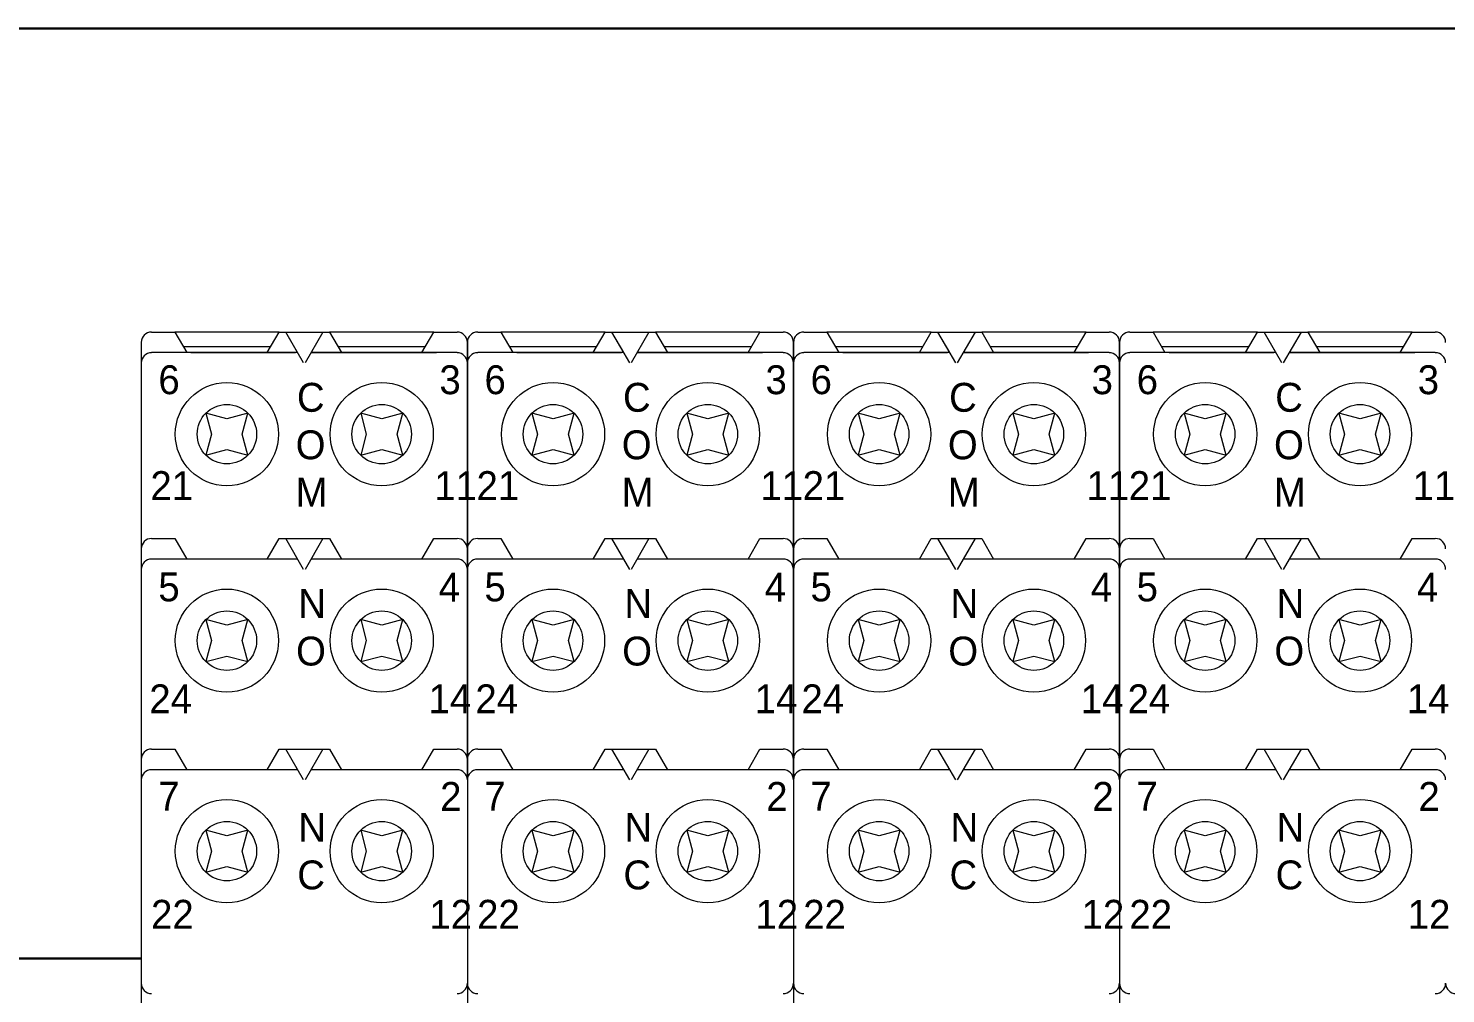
# Model space of a CAD drawing. Header units: millimetres. Extents: x -6000 to 26000, y -6000 to 26000.
# Drawn here: x 86.14 to 95.69, y -4588.18 to -4581.68 of the extents above; entities that cross this region are included whole.
import ezdxf

# ---------------------------------------------------------------- set-up
doc = ezdxf.new("R2010")
doc.units = ezdxf.units.MM
doc.header["$MEASUREMENT"] = 0
for name, color, linetype, lineweight in [('Чертеж и Рисунок_Ном._пера__1', 7, 'Continuous', 15), ('Чертеж и Рисунок_Ном._пера__21', 7, 'Continuous', 30), ('Чертеж и Рисунок_Ном._пера__7', 7, 'Continuous', 15)]:
    doc.layers.add(name, color=color, linetype=linetype, lineweight=lineweight)
doc.styles.add('СГЕНЕРИР_СТИЛЬ_3', font='')
doc.styles.get('СГЕНЕРИР_СТИЛЬ_3').set_extended_font_data('Arial')

msp = doc.modelspace()

# ---------------------------------------------------------------- linework, layer by layer
at = {"layer": 'Чертеж и Рисунок_Ном._пера__21', "color": 7, "linetype": 'Continuous', "lineweight": 30}
for p, q in [((155.3394, -4581.6772), (84.3984, -4581.6772)), ((85.094, -4587.945), (86.9023, -4587.945))]:
    msp.add_line(p, q, dxfattribs=at)
at = {"layer": 'Чертеж и Рисунок_Ном._пера__7', "color": 7, "linetype": 'Continuous', "lineweight": 15}
for p, q in [((86.9718, -4583.7233), (87.128, -4583.7233)), ((87.8311, -4583.7233), (87.128, -4583.7233)), ((87.128, -4583.7233), (87.2083, -4583.8624)), ((87.7508, -4583.8624), (87.8311, -4583.7233)), ((87.8311, -4583.7233), (87.876, -4583.7233)), ((87.854, -4583.7233), (88.1483, -4583.7233)), ((87.9563, -4583.8624), (87.876, -4583.7233)), ((87.9964, -4583.932), (87.876, -4583.7233)), ((87.876, -4583.7233), (88.1263, -4583.7233)), ((88.1263, -4583.7233), (88.0059, -4583.932)), ((88.1263, -4583.7233), (88.1712, -4583.7233)), ((88.8743, -4583.7233), (88.1712, -4583.7233)), ((88.1712, -4583.7233), (88.2515, -4583.8624)), ((88.794, -4583.8624), (88.8743, -4583.7233)), ((88.8743, -4583.7233), (89.0305, -4583.7233)), ((89.1696, -4583.7233), (89.3257, -4583.7233)), ((90.0288, -4583.7233), (89.3257, -4583.7233)), ((89.3257, -4583.7233), (89.4061, -4583.8624)), ((89.9485, -4583.8624), (90.0288, -4583.7233)), ((90.0288, -4583.7233), (90.0737, -4583.7233)), ((90.0518, -4583.7233), (90.3461, -4583.7233)), ((90.154, -4583.8624), (90.0737, -4583.7233)), ((90.1942, -4583.932), (90.0737, -4583.7233)), ((90.0737, -4583.7233), (90.3241, -4583.7233)), ((90.3241, -4583.7233), (90.2036, -4583.932)), ((90.3241, -4583.7233), (90.369, -4583.7233)), ((91.0721, -4583.7233), (90.369, -4583.7233)), ((90.369, -4583.7233), (90.4493, -4583.8624)), ((90.9918, -4583.8624), (91.0721, -4583.7233)), ((91.0721, -4583.7233), (91.2283, -4583.7233)), ((91.3674, -4583.7233), (91.5235, -4583.7233)), ((92.2266, -4583.7233), (91.5235, -4583.7233)), ((91.5235, -4583.7233), (91.6038, -4583.8624)), ((92.1463, -4583.8624), (92.2266, -4583.7233)), ((92.2266, -4583.7233), (92.2715, -4583.7233)), ((92.2496, -4583.7233), (92.5438, -4583.7233)), ((92.3518, -4583.8624), (92.2715, -4583.7233)), ((92.392, -4583.932), (92.2715, -4583.7233)), ((92.2715, -4583.7233), (92.5219, -4583.7233)), ((92.5219, -4583.7233), (92.4014, -4583.932)), ((92.5219, -4583.7233), (92.5668, -4583.7233)), ((93.2699, -4583.7233), (92.5668, -4583.7233)), ((92.5668, -4583.7233), (92.6471, -4583.8624)), ((93.1896, -4583.8624), (93.2699, -4583.7233)), ((93.2699, -4583.7233), (93.426, -4583.7233)), ((93.5651, -4583.7233), (93.7213, -4583.7233)), ((94.4244, -4583.7233), (93.7213, -4583.7233)), ((93.7213, -4583.7233), (93.8016, -4583.8624)), ((94.3441, -4583.8624), (94.4244, -4583.7233)), ((94.4244, -4583.7233), (94.4693, -4583.7233)), ((94.4474, -4583.7233), (94.7416, -4583.7233)), ((94.5496, -4583.8624), (94.4693, -4583.7233)), ((94.5898, -4583.932), (94.4693, -4583.7233)), ((94.4693, -4583.7233), (94.7197, -4583.7233)), ((94.7197, -4583.7233), (94.5992, -4583.932)), ((94.7197, -4583.7233), (94.7646, -4583.7233)), ((95.4677, -4583.7233), (94.7646, -4583.7233)), ((94.7646, -4583.7233), (94.8449, -4583.8624)), ((95.3874, -4583.8624), (95.4677, -4583.7233)), ((95.4677, -4583.7233), (95.6238, -4583.7233)), ((86.9023, -4583.7929), (86.9023, -4583.932)), ((87.1842, -4583.8207), (87.7749, -4583.8207)), ((88.2274, -4583.8207), (88.8181, -4583.8207)), ((89.1, -4583.932), (89.1, -4583.7929)), ((89.1, -4583.7929), (89.1, -4583.932)), ((89.382, -4583.8207), (89.9726, -4583.8207)), ((90.4252, -4583.8207), (91.0159, -4583.8207)), ((91.2978, -4583.932), (91.2978, -4583.7929)), ((91.2978, -4583.7929), (91.2978, -4583.932)), ((91.5797, -4583.8207), (92.1704, -4583.8207)), ((92.623, -4583.8207), (93.2137, -4583.8207)), ((93.4956, -4583.932), (93.4956, -4583.7929)), ((93.4956, -4583.7929), (93.4956, -4583.932)), ((93.7775, -4583.8207), (94.3682, -4583.8207)), ((94.8208, -4583.8207), (95.4114, -4583.8207)), ((86.9023, -4583.932), (86.9023, -4590.0174)), ((86.9023, -4583.932), (86.9023, -4585.1839)), ((87.9563, -4583.8624), (86.9718, -4583.8624)), ((87.2361, -4583.8624), (87.941, -4583.8624)), ((88.046, -4583.8624), (88.8914, -4583.8624)), ((89.0305, -4583.8624), (88.046, -4583.8624)), ((88.0612, -4583.8624), (88.8914, -4583.8624)), ((89.1, -4583.932), (89.1, -4590.0174)), ((89.1, -4585.1839), (89.1, -4583.932)), ((89.1, -4583.932), (89.1, -4590.0174)), ((89.1, -4583.932), (89.1, -4585.1839)), ((90.154, -4583.8624), (89.1696, -4583.8624)), ((89.4339, -4583.8624), (90.1388, -4583.8624)), ((90.2438, -4583.8624), (91.0892, -4583.8624)), ((91.2283, -4583.8624), (90.2438, -4583.8624)), ((90.259, -4583.8624), (91.0892, -4583.8624)), ((91.2978, -4583.932), (91.2978, -4590.0174)), ((91.2978, -4585.1839), (91.2978, -4583.932)), ((91.2978, -4583.932), (91.2978, -4590.0174)), ((91.2978, -4583.932), (91.2978, -4585.1839)), ((92.3518, -4583.8624), (91.3674, -4583.8624)), ((91.6317, -4583.8624), (92.3366, -4583.8624)), ((92.4416, -4583.8624), (93.2869, -4583.8624)), ((93.426, -4583.8624), (92.4416, -4583.8624)), ((92.4568, -4583.8624), (93.2869, -4583.8624)), ((93.4956, -4583.932), (93.4956, -4590.0174)), ((93.4956, -4585.1839), (93.4956, -4583.932)), ((93.4956, -4583.932), (93.4956, -4590.0174)), ((93.4956, -4583.932), (93.4956, -4585.1839)), ((94.5496, -4583.8624), (93.5651, -4583.8624)), ((93.8294, -4583.8624), (94.5344, -4583.8624)), ((94.6394, -4583.8624), (95.4847, -4583.8624)), ((95.6238, -4583.8624), (94.6394, -4583.8624)), ((94.6546, -4583.8624), (95.4847, -4583.8624)), ((87.3379, -4584.2702), (87.3758, -4584.4119)), ((87.4795, -4584.3082), (87.3379, -4584.2702)), ((87.6212, -4584.2702), (87.4795, -4584.3082)), ((87.5832, -4584.4119), (87.6212, -4584.2702)), ((88.5228, -4584.3082), (88.3811, -4584.2702)), ((88.3811, -4584.2702), (88.4191, -4584.4119)), ((88.6644, -4584.2702), (88.5228, -4584.3082)), ((88.6265, -4584.4119), (88.6644, -4584.2702)), ((89.5357, -4584.2702), (89.5736, -4584.4119)), ((89.6773, -4584.3082), (89.5357, -4584.2702)), ((89.8189, -4584.2702), (89.6773, -4584.3082)), ((89.781, -4584.4119), (89.8189, -4584.2702)), ((90.7205, -4584.3082), (90.5789, -4584.2702)), ((90.5789, -4584.2702), (90.6169, -4584.4119)), ((90.8622, -4584.2702), (90.7205, -4584.3082)), ((90.8242, -4584.4119), (90.8622, -4584.2702)), ((91.7334, -4584.2702), (91.7714, -4584.4119)), ((91.8751, -4584.3082), (91.7334, -4584.2702)), ((92.0167, -4584.2702), (91.8751, -4584.3082)), ((91.9788, -4584.4119), (92.0167, -4584.2702)), ((92.9183, -4584.3082), (92.7767, -4584.2702)), ((92.7767, -4584.2702), (92.8146, -4584.4119)), ((93.06, -4584.2702), (92.9183, -4584.3082)), ((93.022, -4584.4119), (93.06, -4584.2702)), ((93.9312, -4584.2702), (93.9692, -4584.4119)), ((94.0729, -4584.3082), (93.9312, -4584.2702)), ((94.2145, -4584.2702), (94.0729, -4584.3082)), ((94.1765, -4584.4119), (94.2145, -4584.2702)), ((95.1161, -4584.3082), (94.9745, -4584.2702)), ((94.9745, -4584.2702), (95.0124, -4584.4119)), ((95.2577, -4584.2702), (95.1161, -4584.3082)), ((95.2198, -4584.4119), (95.2577, -4584.2702)), ((87.3758, -4584.4119), (87.3379, -4584.5535)), ((87.6212, -4584.5535), (87.5832, -4584.4119)), ((88.4191, -4584.4119), (88.3811, -4584.5535)), ((88.6644, -4584.5535), (88.6265, -4584.4119)), ((89.5736, -4584.4119), (89.5357, -4584.5535)), ((89.8189, -4584.5535), (89.781, -4584.4119)), ((90.6169, -4584.4119), (90.5789, -4584.5535)), ((90.8622, -4584.5535), (90.8242, -4584.4119)), ((91.7714, -4584.4119), (91.7334, -4584.5535)), ((92.0167, -4584.5535), (91.9788, -4584.4119)), ((92.8146, -4584.4119), (92.7767, -4584.5535)), ((93.06, -4584.5535), (93.022, -4584.4119)), ((93.9692, -4584.4119), (93.9312, -4584.5535)), ((94.2145, -4584.5535), (94.1765, -4584.4119)), ((95.0124, -4584.4119), (94.9745, -4584.5535)), ((95.2577, -4584.5535), (95.2198, -4584.4119)), ((87.3379, -4584.5535), (87.4795, -4584.5156)), ((87.4795, -4584.5156), (87.6212, -4584.5535)), ((88.3811, -4584.5535), (88.5228, -4584.5156)), ((88.5228, -4584.5156), (88.6644, -4584.5535)), ((89.5357, -4584.5535), (89.6773, -4584.5156)), ((89.6773, -4584.5156), (89.8189, -4584.5535)), ((90.5789, -4584.5535), (90.7205, -4584.5156)), ((90.7205, -4584.5156), (90.8622, -4584.5535)), ((91.7334, -4584.5535), (91.8751, -4584.5156)), ((91.8751, -4584.5156), (92.0167, -4584.5535)), ((92.7767, -4584.5535), (92.9183, -4584.5156)), ((92.9183, -4584.5156), (93.06, -4584.5535)), ((93.9312, -4584.5535), (94.0729, -4584.5156)), ((94.0729, -4584.5156), (94.2145, -4584.5535)), ((94.9745, -4584.5535), (95.1161, -4584.5156)), ((95.1161, -4584.5156), (95.2577, -4584.5535)), ((86.9023, -4585.1839), (86.9023, -4585.323)), ((86.9718, -4585.1143), (87.128, -4585.1143)), ((87.128, -4585.1143), (87.2083, -4585.2534)), ((87.7508, -4585.2534), (87.8311, -4585.1143)), ((87.8311, -4585.1143), (87.876, -4585.1143)), ((87.9964, -4585.323), (87.876, -4585.1143)), ((87.876, -4585.1143), (88.1263, -4585.1143)), ((88.1263, -4585.1143), (88.0059, -4585.323)), ((88.1263, -4585.1143), (88.1712, -4585.1143)), ((88.1712, -4585.1143), (88.2515, -4585.2534)), ((88.794, -4585.2534), (88.8743, -4585.1143)), ((88.8743, -4585.1143), (89.0305, -4585.1143)), ((89.1, -4585.323), (89.1, -4585.1839)), ((89.1, -4585.1839), (89.1, -4585.323)), ((89.1696, -4585.1143), (89.3257, -4585.1143)), ((89.3257, -4585.1143), (89.4061, -4585.2534)), ((89.9485, -4585.2534), (90.0288, -4585.1143)), ((90.0288, -4585.1143), (90.0737, -4585.1143)), ((90.1942, -4585.323), (90.0737, -4585.1143)), ((90.0737, -4585.1143), (90.3241, -4585.1143)), ((90.3241, -4585.1143), (90.2036, -4585.323)), ((90.3241, -4585.1143), (90.369, -4585.1143)), ((90.369, -4585.1143), (90.4493, -4585.2534)), ((90.9918, -4585.2534), (91.0721, -4585.1143)), ((91.0721, -4585.1143), (91.2283, -4585.1143)), ((91.2978, -4585.323), (91.2978, -4585.1839)), ((91.2978, -4585.1839), (91.2978, -4585.323)), ((91.3674, -4585.1143), (91.5235, -4585.1143)), ((91.5235, -4585.1143), (91.6038, -4585.2534)), ((92.1463, -4585.2534), (92.2266, -4585.1143)), ((92.2266, -4585.1143), (92.2715, -4585.1143)), ((92.392, -4585.323), (92.2715, -4585.1143)), ((92.2715, -4585.1143), (92.5219, -4585.1143)), ((92.5219, -4585.1143), (92.4014, -4585.323)), ((92.5219, -4585.1143), (92.5668, -4585.1143)), ((92.5668, -4585.1143), (92.6471, -4585.2534)), ((93.1896, -4585.2534), (93.2699, -4585.1143)), ((93.2699, -4585.1143), (93.426, -4585.1143)), ((93.4956, -4585.323), (93.4956, -4585.1839)), ((93.4956, -4585.1839), (93.4956, -4585.323)), ((93.5651, -4585.1143), (93.7213, -4585.1143)), ((93.7213, -4585.1143), (93.8016, -4585.2534)), ((94.3441, -4585.2534), (94.4244, -4585.1143)), ((94.4244, -4585.1143), (94.4693, -4585.1143)), ((94.5898, -4585.323), (94.4693, -4585.1143)), ((94.4693, -4585.1143), (94.7197, -4585.1143)), ((94.7197, -4585.1143), (94.5992, -4585.323)), ((94.7197, -4585.1143), (94.7646, -4585.1143)), ((94.7646, -4585.1143), (94.8449, -4585.2534)), ((95.3874, -4585.2534), (95.4677, -4585.1143)), ((95.4677, -4585.1143), (95.6238, -4585.1143)), ((87.9563, -4585.2534), (86.9718, -4585.2534)), ((89.0305, -4585.2534), (88.046, -4585.2534)), ((90.154, -4585.2534), (89.1696, -4585.2534)), ((91.2283, -4585.2534), (90.2438, -4585.2534)), ((92.3518, -4585.2534), (91.3674, -4585.2534)), ((93.426, -4585.2534), (92.4416, -4585.2534)), ((94.5496, -4585.2534), (93.5651, -4585.2534)), ((95.6238, -4585.2534), (94.6394, -4585.2534)), ((86.9023, -4585.323), (86.9023, -4586.6027)), ((89.1, -4586.6027), (89.1, -4585.323)), ((89.1, -4585.323), (89.1, -4586.6027)), ((91.2978, -4586.6027), (91.2978, -4585.323)), ((91.2978, -4585.323), (91.2978, -4586.6027)), ((93.4956, -4586.6027), (93.4956, -4585.323)), ((93.4956, -4585.323), (93.4956, -4586.6027)), ((87.3379, -4585.6612), (87.3758, -4585.8029)), ((87.4795, -4585.6992), (87.3379, -4585.6612)), ((87.6212, -4585.6612), (87.4795, -4585.6992)), ((87.5832, -4585.8029), (87.6212, -4585.6612)), ((88.3811, -4585.6612), (88.4191, -4585.8029)), ((88.5228, -4585.6992), (88.3811, -4585.6612)), ((88.6644, -4585.6612), (88.5228, -4585.6992)), ((88.6265, -4585.8029), (88.6644, -4585.6612)), ((89.5357, -4585.6612), (89.5736, -4585.8029)), ((89.6773, -4585.6992), (89.5357, -4585.6612)), ((89.8189, -4585.6612), (89.6773, -4585.6992)), ((89.781, -4585.8029), (89.8189, -4585.6612)), ((90.5789, -4585.6612), (90.6169, -4585.8029)), ((90.7205, -4585.6992), (90.5789, -4585.6612)), ((90.8622, -4585.6612), (90.7205, -4585.6992)), ((90.8242, -4585.8029), (90.8622, -4585.6612)), ((91.7334, -4585.6612), (91.7714, -4585.8029)), ((91.8751, -4585.6992), (91.7334, -4585.6612)), ((92.0167, -4585.6612), (91.8751, -4585.6992)), ((91.9788, -4585.8029), (92.0167, -4585.6612)), ((92.7767, -4585.6612), (92.8146, -4585.8029)), ((92.9183, -4585.6992), (92.7767, -4585.6612)), ((93.06, -4585.6612), (92.9183, -4585.6992)), ((93.022, -4585.8029), (93.06, -4585.6612)), ((93.9312, -4585.6612), (93.9692, -4585.8029)), ((94.0729, -4585.6992), (93.9312, -4585.6612)), ((94.2145, -4585.6612), (94.0729, -4585.6992)), ((94.1765, -4585.8029), (94.2145, -4585.6612)), ((94.9745, -4585.6612), (95.0124, -4585.8029)), ((95.1161, -4585.6992), (94.9745, -4585.6612)), ((95.2577, -4585.6612), (95.1161, -4585.6992)), ((95.2198, -4585.8029), (95.2577, -4585.6612)), ((87.3758, -4585.8029), (87.3379, -4585.9445)), ((87.6212, -4585.9445), (87.5832, -4585.8029)), ((88.4191, -4585.8029), (88.3811, -4585.9445)), ((88.6644, -4585.9445), (88.6265, -4585.8029)), ((89.5736, -4585.8029), (89.5357, -4585.9445)), ((89.8189, -4585.9445), (89.781, -4585.8029)), ((90.6169, -4585.8029), (90.5789, -4585.9445)), ((90.8622, -4585.9445), (90.8242, -4585.8029)), ((91.7714, -4585.8029), (91.7334, -4585.9445)), ((92.0167, -4585.9445), (91.9788, -4585.8029)), ((92.8146, -4585.8029), (92.7767, -4585.9445)), ((93.06, -4585.9445), (93.022, -4585.8029)), ((93.9692, -4585.8029), (93.9312, -4585.9445)), ((94.2145, -4585.9445), (94.1765, -4585.8029)), ((95.0124, -4585.8029), (94.9745, -4585.9445)), ((95.2577, -4585.9445), (95.2198, -4585.8029)), ((87.3379, -4585.9445), (87.4795, -4585.9066)), ((87.4795, -4585.9066), (87.6212, -4585.9445)), ((88.3811, -4585.9445), (88.5228, -4585.9066)), ((88.5228, -4585.9066), (88.6644, -4585.9445)), ((89.5357, -4585.9445), (89.6773, -4585.9066)), ((89.6773, -4585.9066), (89.8189, -4585.9445)), ((90.5789, -4585.9445), (90.7205, -4585.9066)), ((90.7205, -4585.9066), (90.8622, -4585.9445)), ((91.7334, -4585.9445), (91.8751, -4585.9066)), ((91.8751, -4585.9066), (92.0167, -4585.9445)), ((92.7767, -4585.9445), (92.9183, -4585.9066)), ((92.9183, -4585.9066), (93.06, -4585.9445)), ((93.9312, -4585.9445), (94.0729, -4585.9066)), ((94.0729, -4585.9066), (94.2145, -4585.9445)), ((94.9745, -4585.9445), (95.1161, -4585.9066)), ((95.1161, -4585.9066), (95.2577, -4585.9445)), ((86.9023, -4586.6027), (86.9023, -4586.7418)), ((86.9718, -4586.5332), (87.128, -4586.5332)), ((87.128, -4586.5332), (87.2083, -4586.6723)), ((87.7508, -4586.6723), (87.8311, -4586.5332)), ((87.8311, -4586.5332), (87.876, -4586.5332)), ((87.9964, -4586.7418), (87.876, -4586.5332)), ((87.876, -4586.5332), (88.1263, -4586.5332)), ((88.1263, -4586.5332), (88.0059, -4586.7418)), ((88.1263, -4586.5332), (88.1712, -4586.5332)), ((88.1712, -4586.5332), (88.2515, -4586.6723)), ((88.794, -4586.6723), (88.8743, -4586.5332)), ((88.8743, -4586.5332), (89.0305, -4586.5332)), ((89.1, -4586.7418), (89.1, -4586.6027)), ((89.1, -4586.6027), (89.1, -4586.7418)), ((89.1696, -4586.5332), (89.3257, -4586.5332)), ((89.3257, -4586.5332), (89.4061, -4586.6723)), ((89.9485, -4586.6723), (90.0288, -4586.5332)), ((90.0288, -4586.5332), (90.0737, -4586.5332)), ((90.1942, -4586.7418), (90.0737, -4586.5332)), ((90.0737, -4586.5332), (90.3241, -4586.5332)), ((90.3241, -4586.5332), (90.2036, -4586.7418)), ((90.3241, -4586.5332), (90.369, -4586.5332)), ((90.369, -4586.5332), (90.4493, -4586.6723)), ((90.9918, -4586.6723), (91.0721, -4586.5332)), ((91.0721, -4586.5332), (91.2283, -4586.5332)), ((91.2978, -4586.7418), (91.2978, -4586.6027)), ((91.2978, -4586.6027), (91.2978, -4586.7418)), ((91.3674, -4586.5332), (91.5235, -4586.5332)), ((91.5235, -4586.5332), (91.6038, -4586.6723)), ((92.1463, -4586.6723), (92.2266, -4586.5332)), ((92.2266, -4586.5332), (92.2715, -4586.5332)), ((92.392, -4586.7418), (92.2715, -4586.5332)), ((92.2715, -4586.5332), (92.5219, -4586.5332)), ((92.5219, -4586.5332), (92.4014, -4586.7418)), ((92.5219, -4586.5332), (92.5668, -4586.5332)), ((92.5668, -4586.5332), (92.6471, -4586.6723)), ((93.1896, -4586.6723), (93.2699, -4586.5332)), ((93.2699, -4586.5332), (93.426, -4586.5332)), ((93.4956, -4586.7418), (93.4956, -4586.6027)), ((93.4956, -4586.6027), (93.4956, -4586.7418)), ((93.5651, -4586.5332), (93.7213, -4586.5332)), ((93.7213, -4586.5332), (93.8016, -4586.6723)), ((94.3441, -4586.6723), (94.4244, -4586.5332)), ((94.4244, -4586.5332), (94.4693, -4586.5332)), ((94.5898, -4586.7418), (94.4693, -4586.5332)), ((94.4693, -4586.5332), (94.7197, -4586.5332)), ((94.7197, -4586.5332), (94.5992, -4586.7418)), ((94.7197, -4586.5332), (94.7646, -4586.5332)), ((94.7646, -4586.5332), (94.8449, -4586.6723)), ((95.3874, -4586.6723), (95.4677, -4586.5332)), ((95.4677, -4586.5332), (95.6238, -4586.5332)), ((87.9563, -4586.6723), (86.9718, -4586.6723)), ((89.0305, -4586.6723), (88.046, -4586.6723)), ((90.154, -4586.6723), (89.1696, -4586.6723)), ((91.2283, -4586.6723), (90.2438, -4586.6723)), ((92.3518, -4586.6723), (91.3674, -4586.6723)), ((93.426, -4586.6723), (92.4416, -4586.6723)), ((94.5496, -4586.6723), (93.5651, -4586.6723)), ((95.6238, -4586.6723), (94.6394, -4586.6723)), ((87.3379, -4587.0801), (87.3758, -4587.2217)), ((87.4795, -4587.118), (87.3379, -4587.0801)), ((87.6212, -4587.0801), (87.4795, -4587.118)), ((87.5832, -4587.2217), (87.6212, -4587.0801)), ((88.5228, -4587.118), (88.3811, -4587.0801)), ((88.3811, -4587.0801), (88.4191, -4587.2217)), ((88.6644, -4587.0801), (88.5228, -4587.118)), ((88.6265, -4587.2217), (88.6644, -4587.0801)), ((89.5357, -4587.0801), (89.5736, -4587.2217)), ((89.6773, -4587.118), (89.5357, -4587.0801)), ((89.8189, -4587.0801), (89.6773, -4587.118)), ((89.781, -4587.2217), (89.8189, -4587.0801)), ((90.7205, -4587.118), (90.5789, -4587.0801)), ((90.5789, -4587.0801), (90.6169, -4587.2217)), ((90.8622, -4587.0801), (90.7205, -4587.118)), ((90.8242, -4587.2217), (90.8622, -4587.0801)), ((91.7334, -4587.0801), (91.7714, -4587.2217)), ((91.8751, -4587.118), (91.7334, -4587.0801)), ((92.0167, -4587.0801), (91.8751, -4587.118)), ((91.9788, -4587.2217), (92.0167, -4587.0801)), ((92.9183, -4587.118), (92.7767, -4587.0801)), ((92.7767, -4587.0801), (92.8146, -4587.2217)), ((93.06, -4587.0801), (92.9183, -4587.118)), ((93.022, -4587.2217), (93.06, -4587.0801)), ((93.9312, -4587.0801), (93.9692, -4587.2217)), ((94.0729, -4587.118), (93.9312, -4587.0801)), ((94.2145, -4587.0801), (94.0729, -4587.118)), ((94.1765, -4587.2217), (94.2145, -4587.0801)), ((95.1161, -4587.118), (94.9745, -4587.0801)), ((94.9745, -4587.0801), (95.0124, -4587.2217)), ((95.2577, -4587.0801), (95.1161, -4587.118)), ((95.2198, -4587.2217), (95.2577, -4587.0801)), ((87.3758, -4587.2217), (87.3379, -4587.3633)), ((87.6212, -4587.3633), (87.5832, -4587.2217)), ((88.4191, -4587.2217), (88.3811, -4587.3633)), ((88.6644, -4587.3633), (88.6265, -4587.2217)), ((89.5736, -4587.2217), (89.5357, -4587.3633)), ((89.8189, -4587.3633), (89.781, -4587.2217)), ((90.6169, -4587.2217), (90.5789, -4587.3633)), ((90.8622, -4587.3633), (90.8242, -4587.2217)), ((91.7714, -4587.2217), (91.7334, -4587.3633)), ((92.0167, -4587.3633), (91.9788, -4587.2217)), ((92.8146, -4587.2217), (92.7767, -4587.3633)), ((93.06, -4587.3633), (93.022, -4587.2217)), ((93.9692, -4587.2217), (93.9312, -4587.3633)), ((94.2145, -4587.3633), (94.1765, -4587.2217)), ((95.0124, -4587.2217), (94.9745, -4587.3633)), ((95.2577, -4587.3633), (95.2198, -4587.2217)), ((87.3379, -4587.3633), (87.4795, -4587.3254)), ((87.4795, -4587.3254), (87.6212, -4587.3633)), ((88.3811, -4587.3633), (88.5228, -4587.3254)), ((88.5228, -4587.3254), (88.6644, -4587.3633)), ((89.5357, -4587.3633), (89.6773, -4587.3254)), ((89.6773, -4587.3254), (89.8189, -4587.3633)), ((90.5789, -4587.3633), (90.7205, -4587.3254)), ((90.7205, -4587.3254), (90.8622, -4587.3633)), ((91.7334, -4587.3633), (91.8751, -4587.3254)), ((91.8751, -4587.3254), (92.0167, -4587.3633)), ((92.7767, -4587.3633), (92.9183, -4587.3254)), ((92.9183, -4587.3254), (93.06, -4587.3633)), ((93.9312, -4587.3633), (94.0729, -4587.3254)), ((94.0729, -4587.3254), (94.2145, -4587.3633)), ((94.9745, -4587.3633), (95.1161, -4587.3254)), ((95.1161, -4587.3254), (95.2577, -4587.3633))]:
    msp.add_line(p, q, dxfattribs=at)
for centre, radius in [((87.4795, -4584.4119), 0.3477), ((88.5228, -4584.4119), 0.3477), ((89.6773, -4584.4119), 0.3477), ((90.7205, -4584.4119), 0.3477), ((91.8751, -4584.4119), 0.3477), ((92.9183, -4584.4119), 0.3477), ((94.0729, -4584.4119), 0.3477), ((95.1161, -4584.4119), 0.3477), ((87.4795, -4584.4119), 0.2003), ((88.5228, -4584.4119), 0.2003), ((89.6773, -4584.4119), 0.2003), ((90.7205, -4584.4119), 0.2003), ((91.8751, -4584.4119), 0.2003), ((92.9183, -4584.4119), 0.2003), ((94.0729, -4584.4119), 0.2003), ((95.1161, -4584.4119), 0.2003), ((87.4795, -4585.8029), 0.3477), ((88.5228, -4585.8029), 0.3477), ((89.6773, -4585.8029), 0.3477), ((90.7205, -4585.8029), 0.3477), ((91.8751, -4585.8029), 0.3477), ((92.9183, -4585.8029), 0.3477), ((94.0729, -4585.8029), 0.3477), ((95.1161, -4585.8029), 0.3477), ((87.4795, -4585.8029), 0.2003), ((88.5228, -4585.8029), 0.2003), ((89.6773, -4585.8029), 0.2003), ((90.7205, -4585.8029), 0.2003), ((91.8751, -4585.8029), 0.2003), ((92.9183, -4585.8029), 0.2003), ((94.0729, -4585.8029), 0.2003), ((95.1161, -4585.8029), 0.2003), ((87.4795, -4587.2217), 0.3477), ((88.5228, -4587.2217), 0.3477), ((89.6773, -4587.2217), 0.3477), ((90.7205, -4587.2217), 0.3477), ((91.8751, -4587.2217), 0.3477), ((92.9183, -4587.2217), 0.3477), ((94.0729, -4587.2217), 0.3477), ((95.1161, -4587.2217), 0.3477), ((87.4795, -4587.2217), 0.2003), ((88.5228, -4587.2217), 0.2003), ((89.6773, -4587.2217), 0.2003), ((90.7205, -4587.2217), 0.2003), ((91.8751, -4587.2217), 0.2003), ((92.9183, -4587.2217), 0.2003), ((94.0729, -4587.2217), 0.2003), ((95.1161, -4587.2217), 0.2003)]:
    msp.add_circle(centre, radius, dxfattribs=at)
for centre, start, end in [((86.9718, -4583.7929), 90, 180), ((89.0305, -4583.7929), 0, 90), ((89.1696, -4583.7929), 90, 180), ((91.2283, -4583.7929), 0, 90), ((91.3674, -4583.7929), 90, 180), ((93.426, -4583.7929), 0, 90), ((93.5651, -4583.7929), 90, 180), ((95.6238, -4583.7929), 0, 90), ((86.9718, -4583.932), 90, 180), ((89.0305, -4583.932), 0, 90), ((89.1696, -4583.932), 90, 180), ((91.2283, -4583.932), 0, 90), ((91.3674, -4583.932), 90, 180), ((93.426, -4583.932), 0, 90), ((93.5651, -4583.932), 90, 180), ((95.6238, -4583.932), 0, 90), ((86.9718, -4585.1839), 90, 180), ((89.0305, -4585.1839), 0, 90), ((89.1696, -4585.1839), 90, 180), ((91.2283, -4585.1839), 0, 90), ((91.3674, -4585.1839), 90, 180), ((93.426, -4585.1839), 0, 90), ((93.5651, -4585.1839), 90, 180), ((95.6238, -4585.1839), 0, 90), ((86.9718, -4585.323), 90, 180), ((89.0305, -4585.323), 0, 90), ((89.1696, -4585.323), 90, 180), ((91.2283, -4585.323), 0, 90), ((91.3674, -4585.323), 90, 180), ((93.426, -4585.323), 0, 90), ((93.5651, -4585.323), 90, 180), ((95.6238, -4585.323), 0, 90), ((86.9718, -4586.6027), 90, 180), ((89.0305, -4586.6027), 0, 90), ((89.1696, -4586.6027), 90, 180), ((91.2283, -4586.6027), 0, 90), ((91.3674, -4586.6027), 90, 180), ((93.426, -4586.6027), 0, 90), ((93.5651, -4586.6027), 90, 180), ((95.6238, -4586.6027), 0, 90), ((86.9718, -4586.7418), 90, 180), ((89.0305, -4586.7418), 0, 90), ((89.1696, -4586.7418), 90, 180), ((91.2283, -4586.7418), 0, 90), ((91.3674, -4586.7418), 90, 180), ((93.426, -4586.7418), 0, 90), ((93.5651, -4586.7418), 90, 180), ((95.6238, -4586.7418), 0, 90), ((86.9718, -4588.1119), 180, 270), ((89.0305, -4588.1119), 270, 0), ((89.1696, -4588.1119), 180, 270), ((91.2283, -4588.1119), 270, 0), ((91.3674, -4588.1119), 180, 270), ((93.426, -4588.1119), 270, 0), ((93.5651, -4588.1119), 180, 270), ((95.6238, -4588.1119), 270, 0), ((95.7629, -4588.1119), 180, 270)]:
    msp.add_arc(centre, 0.0695, start, end, dxfattribs=at)

# ---------------------------------------------------------------- texts
at = {"layer": 'Чертеж и Рисунок_Ном._пера__1', "color": 7, "linetype": 'Continuous', "lineweight": 15, "char_height": 0.19474, "attachment_point": 7, "style": 'СГЕНЕРИР_СТИЛЬ_3'}
for s, insert in [('\\A1;{\\W0.950000x;\\pql;\\fArial|b0|i0|c204|p38;6}', (87.0177, -4584.1449)), ('\\A1;{\\W0.950000x;\\pql;\\fArial|b0|i0|c204|p38;3}', (88.9118, -4584.145)), ('\\A1;{\\W0.950000x;\\pql;\\fArial|b0|i0|c204|p38;6}', (89.2155, -4584.1449)), ('\\A1;{\\W0.950000x;\\pql;\\fArial|b0|i0|c204|p38;3}', (91.1095, -4584.145)), ('\\A1;{\\W0.950000x;\\pql;\\fArial|b0|i0|c204|p38;6}', (91.4133, -4584.1449)), ('\\A1;{\\W0.950000x;\\pql;\\fArial|b0|i0|c204|p38;3}', (93.3073, -4584.145)), ('\\A1;{\\W0.950000x;\\pql;\\fArial|b0|i0|c204|p38;6}', (93.611, -4584.1449)), ('\\A1;{\\W0.950000x;\\pql;\\fArial|b0|i0|c204|p38;3}', (95.5051, -4584.145)), ('\\A1;{\\W0.950000x;\\pql;\\fArial|b0|i0|c204|p38;C}', (87.9512, -4584.2635)), ('\\A1;{\\W0.950000x;\\pql;\\fArial|b0|i0|c204|p38;C}', (90.1489, -4584.2635)), ('\\A1;{\\W0.950000x;\\pql;\\fArial|b0|i0|c204|p38;C}', (92.3467, -4584.2635)), ('\\A1;{\\W0.950000x;\\pql;\\fArial|b0|i0|c204|p38;C}', (94.5445, -4584.2635)), ('\\A1;{\\W0.950000x;\\pql;\\fArial|b0|i0|c204|p38;O}', (87.943, -4584.5835)), ('\\A1;{\\W0.950000x;\\pql;\\fArial|b0|i0|c204|p38;O}', (90.1408, -4584.5835)), ('\\A1;{\\W0.950000x;\\pql;\\fArial|b0|i0|c204|p38;O}', (92.3386, -4584.5835)), ('\\A1;{\\W0.950000x;\\pql;\\fArial|b0|i0|c204|p38;O}', (94.5364, -4584.5835)), ('\\A1;{\\W0.950000x;\\pql;\\fArial|b0|i0|c204|p38;21}', (86.9642, -4584.8557)), ('\\A1;{\\W0.950000x;\\pql;\\fArial|b0|i0|c204|p38;M}', (87.9424, -4584.9002)), ('\\A1;{\\W0.950000x;\\pql;\\fArial|b0|i0|c204|p38;11}', (88.8775, -4584.8557)), ('\\A1;{\\W0.950000x;\\pql;\\fArial|b0|i0|c204|p38;21}', (89.162, -4584.8557)), ('\\A1;{\\W0.950000x;\\pql;\\fArial|b0|i0|c204|p38;M}', (90.1401, -4584.9002)), ('\\A1;{\\W0.950000x;\\pql;\\fArial|b0|i0|c204|p38;11}', (91.0753, -4584.8557)), ('\\A1;{\\W0.950000x;\\pql;\\fArial|b0|i0|c204|p38;21}', (91.3598, -4584.8557)), ('\\A1;{\\W0.950000x;\\pql;\\fArial|b0|i0|c204|p38;M}', (92.3379, -4584.9002)), ('\\A1;{\\W0.950000x;\\pql;\\fArial|b0|i0|c204|p38;11}', (93.2731, -4584.8557)), ('\\A1;{\\W0.950000x;\\pql;\\fArial|b0|i0|c204|p38;21}', (93.5575, -4584.8557)), ('\\A1;{\\W0.950000x;\\pql;\\fArial|b0|i0|c204|p38;M}', (94.5357, -4584.9002)), ('\\A1;{\\W0.950000x;\\pql;\\fArial|b0|i0|c204|p38;11}', (95.4708, -4584.8557)), ('\\A1;{\\W0.950000x;\\pql;\\fArial|b0|i0|c204|p38;5}', (87.0173, -4585.5409)), ('\\A1;{\\W0.950000x;\\pql;\\fArial|b0|i0|c204|p38;4}', (88.9066, -4585.5407)), ('\\A1;{\\W0.950000x;\\pql;\\fArial|b0|i0|c204|p38;5}', (89.2151, -4585.5409)), ('\\A1;{\\W0.950000x;\\pql;\\fArial|b0|i0|c204|p38;4}', (91.1044, -4585.5407)), ('\\A1;{\\W0.950000x;\\pql;\\fArial|b0|i0|c204|p38;5}', (91.4128, -4585.5409)), ('\\A1;{\\W0.950000x;\\pql;\\fArial|b0|i0|c204|p38;4}', (93.3022, -4585.5407)), ('\\A1;{\\W0.950000x;\\pql;\\fArial|b0|i0|c204|p38;5}', (93.6106, -4585.5409)), ('\\A1;{\\W0.950000x;\\pql;\\fArial|b0|i0|c204|p38;4}', (95.5, -4585.5407)), ('\\A1;{\\W0.950000x;\\pql;\\fArial|b0|i0|c204|p38;N}', (87.9606, -4585.65)), ('\\A1;{\\W0.950000x;\\pql;\\fArial|b0|i0|c204|p38;N}', (90.1584, -4585.65)), ('\\A1;{\\W0.950000x;\\pql;\\fArial|b0|i0|c204|p38;N}', (92.3562, -4585.65)), ('\\A1;{\\W0.950000x;\\pql;\\fArial|b0|i0|c204|p38;N}', (94.5539, -4585.65)), ('\\A1;{\\W0.950000x;\\pql;\\fArial|b0|i0|c204|p38;O}', (87.9458, -4585.9732)), ('\\A1;{\\W0.950000x;\\pql;\\fArial|b0|i0|c204|p38;O}', (90.1436, -4585.9732)), ('\\A1;{\\W0.950000x;\\pql;\\fArial|b0|i0|c204|p38;O}', (92.3414, -4585.9732)), ('\\A1;{\\W0.950000x;\\pql;\\fArial|b0|i0|c204|p38;O}', (94.5391, -4585.9732)), ('\\A1;{\\W0.950000x;\\pql;\\fArial|b0|i0|c204|p38;24}', (86.9566, -4586.2924)), ('\\A1;{\\W0.950000x;\\pql;\\fArial|b0|i0|c204|p38;14}', (88.8386, -4586.2924)), ('\\A1;{\\W0.950000x;\\pql;\\fArial|b0|i0|c204|p38;24}', (89.1543, -4586.2924)), ('\\A1;{\\W0.950000x;\\pql;\\fArial|b0|i0|c204|p38;14}', (91.0364, -4586.2924)), ('\\A1;{\\W0.950000x;\\pql;\\fArial|b0|i0|c204|p38;24}', (91.3521, -4586.2924)), ('\\A1;{\\W0.950000x;\\pql;\\fArial|b0|i0|c204|p38;14}', (93.2342, -4586.2924)), ('\\A1;{\\W0.950000x;\\pql;\\fArial|b0|i0|c204|p38;24}', (93.5499, -4586.2924)), ('\\A1;{\\W0.950000x;\\pql;\\fArial|b0|i0|c204|p38;14}', (95.4319, -4586.2924)), ('\\A1;{\\W0.950000x;\\pql;\\fArial|b0|i0|c204|p38;7}', (87.0166, -4586.9485)), ('\\A1;{\\W0.950000x;\\pql;\\fArial|b0|i0|c204|p38;2}', (88.9166, -4586.9501)), ('\\A1;{\\W0.950000x;\\pql;\\fArial|b0|i0|c204|p38;7}', (89.2143, -4586.9485)), ('\\A1;{\\W0.950000x;\\pql;\\fArial|b0|i0|c204|p38;2}', (91.1144, -4586.9501)), ('\\A1;{\\W0.950000x;\\pql;\\fArial|b0|i0|c204|p38;7}', (91.4121, -4586.9485)), ('\\A1;{\\W0.950000x;\\pql;\\fArial|b0|i0|c204|p38;2}', (93.3122, -4586.9501)), ('\\A1;{\\W0.950000x;\\pql;\\fArial|b0|i0|c204|p38;7}', (93.6099, -4586.9485)), ('\\A1;{\\W0.950000x;\\pql;\\fArial|b0|i0|c204|p38;2}', (95.51, -4586.9501)), ('\\A1;{\\W0.950000x;\\pql;\\fArial|b0|i0|c204|p38;N}', (87.9606, -4587.1585)), ('\\A1;{\\W0.950000x;\\pql;\\fArial|b0|i0|c204|p38;N}', (90.1584, -4587.1585)), ('\\A1;{\\W0.950000x;\\pql;\\fArial|b0|i0|c204|p38;N}', (92.3562, -4587.1585)), ('\\A1;{\\W0.950000x;\\pql;\\fArial|b0|i0|c204|p38;N}', (94.5539, -4587.1585)), ('\\A1;{\\W0.950000x;\\pql;\\fArial|b0|i0|c204|p38;C}', (87.9539, -4587.4817)), ('\\A1;{\\W0.950000x;\\pql;\\fArial|b0|i0|c204|p38;C}', (90.1517, -4587.4817)), ('\\A1;{\\W0.950000x;\\pql;\\fArial|b0|i0|c204|p38;C}', (92.3495, -4587.4817)), ('\\A1;{\\W0.950000x;\\pql;\\fArial|b0|i0|c204|p38;C}', (94.5473, -4587.4817)), ('\\A1;{\\W0.950000x;\\pql;\\fArial|b0|i0|c204|p38;22}', (86.9683, -4587.7443)), ('\\A1;{\\W0.950000x;\\pql;\\fArial|b0|i0|c204|p38;12}', (88.8444, -4587.7443)), ('\\A1;{\\W0.950000x;\\pql;\\fArial|b0|i0|c204|p38;22}', (89.166, -4587.7443)), ('\\A1;{\\W0.950000x;\\pql;\\fArial|b0|i0|c204|p38;12}', (91.0421, -4587.7443)), ('\\A1;{\\W0.950000x;\\pql;\\fArial|b0|i0|c204|p38;22}', (91.3638, -4587.7443)), ('\\A1;{\\W0.950000x;\\pql;\\fArial|b0|i0|c204|p38;12}', (93.2399, -4587.7443)), ('\\A1;{\\W0.950000x;\\pql;\\fArial|b0|i0|c204|p38;22}', (93.5616, -4587.7443)), ('\\A1;{\\W0.950000x;\\pql;\\fArial|b0|i0|c204|p38;12}', (95.4377, -4587.7443))]:
    msp.add_mtext(s, dxfattribs=dict(at, insert=insert))

doc.saveas('drawing.dxf')
